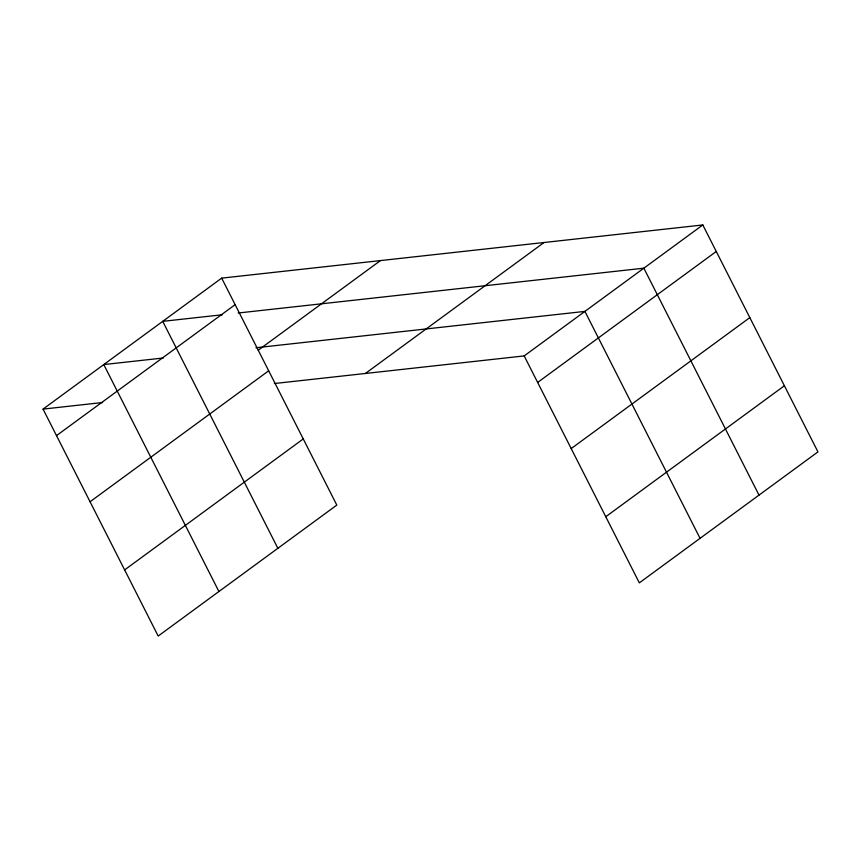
<?xml version="1.0" encoding="UTF-8"?>
<svg xmlns="http://www.w3.org/2000/svg" width="861" height="861" viewBox="0 0 861 861"><rect width="100%" height="100%" fill="white"/><g stroke="black" fill="none" stroke-linecap="round" stroke-linejoin="round"><path stroke-width="1.29" d="M221.675 278.135L336.812 505.084L158.187 636.042L43.05 409.104L221.675 278.135L702.813 224.958L817.95 451.896L639.325 582.865L524.188 355.916L274.379 383.532M56.503 435.623L235.139 304.665M258.225 350.201L380.454 260.592M90.061 501.759L268.686 370.8M365.408 373.47L544.044 242.511M124.63 569.907L303.255 438.938M524.188 355.916L702.813 224.958M537.641 382.445L716.266 251.477M571.198 448.581L749.823 317.623M605.767 516.729L784.393 385.76M222.267 314.771L162.729 321.357L277.866 548.296M238.153 313.017L643.867 268.18L759.004 495.118M163.321 357.993L103.783 364.569L218.92 591.518M255.943 347.758L584.92 311.391L700.058 538.34M43.05 409.104L102.588 402.517"/></g></svg>
